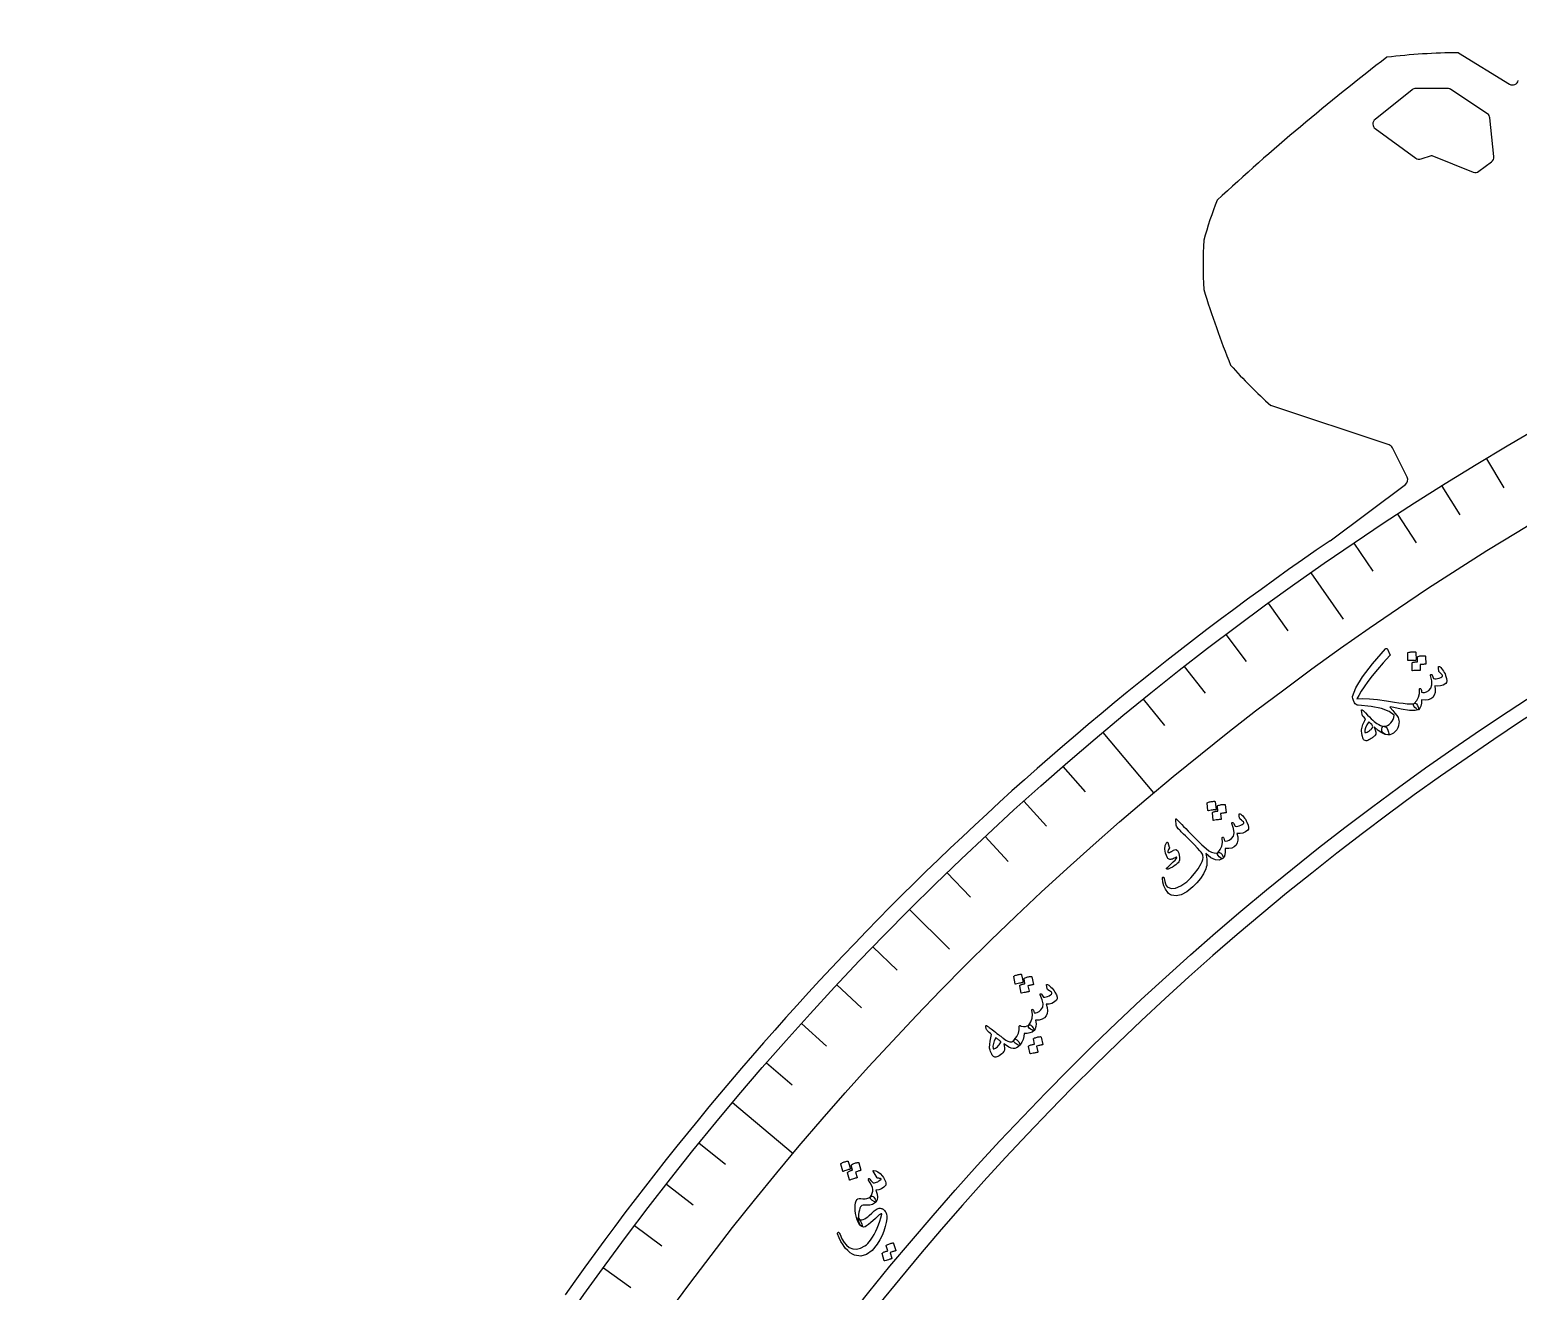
# Model space of a CAD drawing. Header units: millimetres. Extents: x -77 to 77, y -78 to 103.
# Drawn here: x -77.1 to -38.9, y 44.72 to 77.1 of the extents above; entities that cross this region are included whole.
import ezdxf

# ---------------------------------------------------------------- set-up
doc = ezdxf.new("R2010")
doc.units = ezdxf.units.MM
for name, color, linetype in [('CUT_INNER', 6, 'Continuous'), ('CUT_OUTER', 1, 'Continuous'), ('ENGRAVE', 7, 'Continuous'), ('ENGRAVE_FINE', 8, 'Continuous'), ('TEXT', 5, 'Continuous')]:
    doc.layers.add(name, color=color, linetype=linetype)

msp = doc.modelspace()

# ---------------------------------------------------------------- linework, layer by layer
at = {"layer": 'CUT_INNER'}
for points in [[(-41.6222, 75.566), (-42.5739, 74.8042)], [(-40.7089, 75.5989), (-41.5284, 75.5989)], [(-39.6909, 74.9501), (-40.6257, 75.5737)], [(-42.5683, 74.5657), (-41.5288, 73.8099)], [(-39.5257, 73.8486), (-39.6249, 74.8402)], [(-41.3932, 73.7889), (-41.1258, 73.878), (-41.1223, 73.879)], [(-41.1223, 73.879), (-41.1188, 73.8778), (-40.0536, 73.4517)], [(-39.9078, 73.4711), (-39.5848, 73.7137)]]:
    msp.add_lwpolyline(points, dxfattribs=at)
for centre, radius, start, end in [((-41.5284, 75.4489), 0.15, 90, 128.6787), ((-40.7089, 75.4489), 0.15, 56.29007, 90), ((-39.7741, 74.8253), 0.15, 5.71443, 56.29007), ((-42.4801, 74.6871), 0.15, 128.6787, 233.97891), ((-41.4406, 73.9312), 0.15, 233.97891, 288.43495), ((-39.6749, 73.8337), 0.15, 306.9164, 5.71443), ((-39.9979, 73.591), 0.15, 248.19859, 306.9164), ((0.0001, -0.0002), 70.9124, 92.273101, 354.023615)]:
    msp.add_arc(centre, radius, start, end, dxfattribs=at)
at = {"layer": 'CUT_OUTER'}
for points in [[(-40.4341, 76.5156), (-40.4308, 76.5137), (-39.1237, 75.7096)], [(-42.2128, 66.4464), (-45.2466, 67.4572), (-45.2498, 67.4585)], [(-41.751, 65.6212), (-42.126, 66.3712)], [(-43.7242, 63.9875), (-41.7952, 65.4341)]]:
    msp.add_lwpolyline(points, dxfattribs=at)
for centre, radius, start, end in [((-40.2747, 59.2424), 17.2739, 90.52883, 96.62778), ((-4.4086, 27.0169), 62.2266, 127.475302, 132.721679), ((-39.0451, 75.8374), 0.15, 238.40081, 347.65586), ((-37.2216, 69.0226), 10.109, 158.47241, 164.63811), ((-35.8638, 71.07), 11.1236, 176.75011, 183.25204), ((-24.6691, 77.2157), 23.3072, 196.90321, 201.98609), ((-34.5813, 79.1586), 15.8339, 222.36022, 227.64058), ((-42.2602, 66.3041), 0.15, 26.56505, 71.57366), ((-41.8852, 65.5541), 0.15, 306.8668, 26.56505), ((-0.0074, 0.0063), 77.4903, 124.343855, 144.843732)]:
    msp.add_arc(centre, radius, start, end, dxfattribs=at)
at = {"layer": 'ENGRAVE'}
for points in [[(-44.2255, 63.1605), (-43.3942, 61.9734)], [(-49.562, 59.0657), (-48.2578, 57.5114)], [(-54.5213, 54.5213), (-53.4965, 53.4965)], [(-59.0657, 49.562), (-57.5114, 48.2578)]]:
    msp.add_lwpolyline(points, dxfattribs=at)
for radius in [77.1047, 75.0758, 71.3077]:
    msp.add_circle((0, 0), radius, dxfattribs=at)
at = {"layer": 'ENGRAVE_FINE'}
for points in [[(-39.7119, 66.0917), (-39.264, 65.3463)], [(-40.8593, 65.3885), (-40.3985, 64.6511)], [(-41.9943, 64.6655), (-41.5207, 63.9362)], [(-43.1164, 63.9227), (-42.6302, 63.2018)], [(-45.321, 62.3791), (-44.8099, 61.6756)], [(-46.4028, 61.5786), (-45.8795, 60.8841)], [(-47.4704, 60.7594), (-46.9351, 60.0742)], [(-48.5236, 59.9216), (-47.9764, 59.2459)], [(-50.5853, 58.1917), (-50.0148, 57.5354)], [(-51.5931, 57.3), (-51.0113, 56.6538)], [(-52.5853, 56.3908), (-51.9923, 55.7549)], [(-53.5615, 55.4645), (-52.9574, 54.839)], [(-55.4645, 53.5615), (-54.839, 52.9574)], [(-56.3908, 52.5853), (-55.7549, 51.9923)], [(-57.3, 51.5931), (-56.6538, 51.0113)], [(-58.1917, 50.5853), (-57.5354, 50.0148)], [(-59.9216, 48.5236), (-59.2459, 47.9764)], [(-60.7594, 47.4704), (-60.0742, 46.9351)], [(-61.5786, 46.4028), (-60.8841, 45.8795)], [(-62.3791, 45.321), (-61.6756, 44.8099)]]:
    msp.add_lwpolyline(points, dxfattribs=at)
at = {"layer": 'TEXT'}
for points in [[(-42.3002, 61.2174), (-42.2949, 61.2206), (-42.2897, 61.2227), (-42.2848, 61.2236), (-42.2802, 61.2234), (-42.2734, 61.2216), (-42.2672, 61.2172), (-42.2615, 61.2101), (-42.2562, 61.2004), (-42.1912, 61.0635), (-42.189, 61.0567), (-42.1891, 61.0498), (-42.1916, 61.043), (-42.1964, 61.0362), (-42.3633, 60.85), (-42.5123, 60.677), (-42.6437, 60.5174), (-42.7574, 60.3712), (-42.8536, 60.2386), (-42.9323, 60.1198), (-42.9935, 60.0149), (-43.0375, 59.9238), (-42.8938, 59.9347), (-42.7191, 59.9298), (-42.5135, 59.9089), (-42.2772, 59.8719), (-42.1792, 59.856), (-42.0758, 59.8407), (-41.9672, 59.8262), (-41.8532, 59.8122), (-41.7484, 59.8017), (-41.6673, 59.7973), (-41.6097, 59.7993), (-41.5756, 59.8076), (-41.5398, 59.8147), (-41.5089, 59.7986), (-41.4829, 59.7593), (-41.4618, 59.6967), (-41.4582, 59.6784), (-41.4575, 59.6641), (-41.4595, 59.6538), (-41.4643, 59.6475), (-41.5462, 59.6258), (-41.6912, 59.6306), (-41.8995, 59.6617), (-42.1714, 59.7184), (-42.1843, 59.7171), (-42.1916, 59.714), (-42.1934, 59.7093), (-42.1897, 59.7028), (-42.1193, 59.6281), (-42.0617, 59.561), (-42.0167, 59.5016), (-41.9844, 59.4498), (-41.971, 59.4109), (-41.9625, 59.373), (-41.9589, 59.3359), (-41.9602, 59.2997), (-41.9709, 59.2371), (-41.9902, 59.1808), (-42.0181, 59.1306), (-42.0545, 59.0865), (-42.1014, 59.0455), (-42.149, 59.0179), (-42.1972, 59.0037), (-42.2462, 59.003), (-42.3063, 59.015), (-42.3515, 59.0362), (-42.3816, 59.0664), (-42.3967, 59.1057), (-42.4012, 59.1555), (-42.3944, 59.1914), (-42.3763, 59.2134), (-42.3468, 59.2215), (-42.2989, 59.2282), (-42.2534, 59.2449), (-42.2103, 59.2714), (-42.1697, 59.3078), (-42.1348, 59.3513), (-42.109, 59.3987), (-42.0925, 59.4503), (-42.085, 59.506), (-42.2102, 59.6009), (-42.4056, 59.6753), (-42.6717, 59.7287), (-43.0087, 59.7603), (-43.0363, 59.7656), (-43.0603, 59.7786), (-43.0807, 59.7991), (-43.0974, 59.8273), (-43.125, 59.8862), (-43.1437, 59.9329), (-43.1536, 59.9672), (-43.1546, 59.9892), (-43.0656, 60.2111), (-42.8951, 60.4894), (-42.6418, 60.8234), (-42.3044, 61.2119), (-42.3036, 61.2125), (-42.303, 61.2132), (-42.3026, 61.2139), (-42.3023, 61.2146), (-42.3021, 61.2154), (-42.3016, 61.2161), (-42.301, 61.2168), (-42.3002, 61.2174)], [(-41.7319, 61.1056), (-41.7311, 61.1094), (-41.7289, 61.1129), (-41.7251, 61.1161), (-41.7198, 61.1191), (-41.6974, 61.1246), (-41.6752, 61.1292), (-41.6531, 61.1326), (-41.631, 61.135), (-41.6089, 61.1363), (-41.5865, 61.1364), (-41.5639, 61.1354), (-41.541, 61.1333), (-41.5344, 61.1314), (-41.5298, 61.1285), (-41.5271, 61.1246), (-41.5264, 61.1196), (-41.5206, 60.9243), (-41.5221, 60.9197), (-41.526, 60.9167), (-41.5324, 60.9153), (-41.5412, 60.9156), (-41.5487, 60.9157), (-41.5604, 60.9156), (-41.5762, 60.9153), (-41.5962, 60.9147), (-41.6206, 60.9138), (-41.6496, 60.9124), (-41.6833, 60.9104), (-41.7215, 60.9078), (-41.727, 60.908), (-41.7306, 60.9095), (-41.7324, 60.9122), (-41.7325, 60.9161)], [(-41.4799, 61.0045), (-41.4792, 61.0083), (-41.4769, 61.0118), (-41.4732, 61.015), (-41.4679, 61.0179), (-41.4456, 61.0234), (-41.4234, 61.0278), (-41.4013, 61.0312), (-41.3793, 61.0335), (-41.3572, 61.0347), (-41.3349, 61.0348), (-41.3123, 61.0337), (-41.2894, 61.0315), (-41.2841, 61.0297), (-41.2802, 61.0267), (-41.2777, 61.0223), (-41.2767, 61.0166), (-41.2711, 60.8214), (-41.2722, 60.818), (-41.2757, 60.8157), (-41.2816, 60.8143), (-41.2897, 60.814), (-41.2952, 60.8139), (-41.3037, 60.8137), (-41.3153, 60.8134), (-41.3299, 60.8129), (-41.3475, 60.8123), (-41.368, 60.8113), (-41.3914, 60.8099), (-41.4177, 60.8082), (-41.4124, 60.6649), (-41.4139, 60.6603), (-41.4178, 60.6573), (-41.4241, 60.6559), (-41.4329, 60.6562), (-41.4404, 60.6563), (-41.452, 60.6562), (-41.4678, 60.6559), (-41.4878, 60.6554), (-41.5121, 60.6545), (-41.5411, 60.6531), (-41.5746, 60.6512), (-41.6127, 60.6486), (-41.6174, 60.6494), (-41.6205, 60.6512), (-41.622, 60.6541), (-41.6219, 60.6581), (-41.6218, 60.8474), (-41.621, 60.8512), (-41.6188, 60.8547), (-41.615, 60.8579), (-41.6098, 60.8609), (-41.594, 60.8648), (-41.5781, 60.8684), (-41.5621, 60.8715), (-41.546, 60.8742), (-41.5299, 60.8763), (-41.5136, 60.8776), (-41.4974, 60.8781), (-41.4811, 60.8779)], [(-40.9451, 60.7514), (-40.943, 60.7568), (-40.9377, 60.759), (-40.9294, 60.7581), (-40.918, 60.754), (-40.9023, 60.7446), (-40.8843, 60.7283), (-40.864, 60.7051), (-40.8413, 60.675), (-40.8168, 60.6399), (-40.7954, 60.604), (-40.7771, 60.5673), (-40.7618, 60.5299), (-40.7388, 60.4526), (-40.7301, 60.3919), (-40.7357, 60.3475), (-40.7557, 60.3197), (-40.8211, 60.2808), (-40.8906, 60.2578), (-40.9639, 60.2507), (-41.0414, 60.2595), (-41.0298, 60.1705), (-41.0343, 60.0918), (-41.0549, 60.0234), (-41.0916, 59.9653), (-41.1428, 59.9229), (-41.2075, 59.8988), (-41.2858, 59.8929), (-41.3777, 59.9052), (-41.383, 59.8151), (-41.3989, 59.7423), (-41.4254, 59.6868), (-41.4625, 59.6487), (-41.4746, 59.6476), (-41.493, 59.6566), (-41.5177, 59.6756), (-41.5489, 59.7048), (-41.575, 59.7368), (-41.5879, 59.7648), (-41.5876, 59.7888), (-41.5739, 59.8089), (-41.5049, 59.8843), (-41.4581, 59.9702), (-41.4336, 60.0666), (-41.4314, 60.1736), (-41.4313, 60.1794), (-41.4302, 60.1843), (-41.4281, 60.1882), (-41.425, 60.1912), (-41.4205, 60.1936), (-41.4158, 60.1949), (-41.4109, 60.195), (-41.4058, 60.1938), (-41.3976, 60.1854), (-41.3903, 60.1664), (-41.3839, 60.1369), (-41.3785, 60.0969), (-41.3431, 60.0876), (-41.3008, 60.0918), (-41.2518, 60.1095), (-41.196, 60.1407), (-41.1399, 60.1993), (-41.1132, 60.2833), (-41.1159, 60.3927), (-41.1479, 60.5278), (-41.1496, 60.5346), (-41.1498, 60.5402), (-41.1485, 60.5446), (-41.1457, 60.5477), (-41.1403, 60.5506), (-41.135, 60.5523), (-41.1298, 60.5525), (-41.1246, 60.5515), (-41.1193, 60.5485), (-41.1149, 60.5449), (-41.1114, 60.5408), (-41.1088, 60.536), (-41.0756, 60.4485), (-41.042, 60.4441), (-41.0057, 60.4449), (-40.9667, 60.4507), (-40.9249, 60.4617), (-40.8868, 60.4762), (-40.8606, 60.4914), (-40.8464, 60.5074), (-40.8441, 60.5241), (-40.8519, 60.5421), (-40.8688, 60.5636), (-40.8951, 60.5887), (-40.9306, 60.6174), (-40.9356, 60.6289), (-40.9397, 60.6551), (-40.9429, 60.6959), (-40.9451, 60.7514)], [(-42.3438, 59.221), (-42.3156, 59.2147), (-42.2897, 59.1963), (-42.2662, 59.166), (-42.2451, 59.1237), (-42.2273, 59.0719), (-42.2213, 59.0348), (-42.227, 59.0122), (-42.2444, 59.0042), (-42.3177, 59.0152), (-42.4007, 59.0529), (-42.4933, 59.1173), (-42.5956, 59.2084), (-42.5689, 59.1308), (-42.5557, 59.0689), (-42.5561, 59.0225), (-42.57, 58.9918), (-42.5811, 58.9803), (-42.5936, 58.9687), (-42.6076, 58.9571), (-42.6231, 58.9454), (-42.6397, 58.9335), (-42.6573, 58.9213), (-42.6757, 58.9088), (-42.6951, 58.8959), (-42.7306, 58.875), (-42.76, 58.8602), (-42.7831, 58.8517), (-42.8, 58.8492), (-42.8307, 58.8562), (-42.8548, 58.8677), (-42.8721, 58.8837), (-42.8828, 58.9043), (-42.9029, 58.9838), (-42.9161, 59.0475), (-42.9225, 59.0955), (-42.922, 59.1276), (-42.9156, 59.1624), (-42.9072, 59.1973), (-42.8971, 59.2321), (-42.885, 59.2669), (-42.8709, 59.302), (-42.8547, 59.3376), (-42.8364, 59.3737), (-42.8158, 59.4104), (-42.8741, 59.4726), (-42.8861, 59.4855), (-42.8952, 59.4982), (-42.9014, 59.5105), (-42.9048, 59.5226), (-42.9247, 59.6285), (-42.924, 59.6439), (-42.9163, 59.6486), (-42.9016, 59.6426), (-42.8799, 59.626), (-42.8209, 59.5659), (-42.7664, 59.5111), (-42.7164, 59.4615), (-42.6709, 59.4172), (-42.6297, 59.3785), (-42.5928, 59.3456), (-42.56, 59.3185), (-42.5314, 59.2972), (-42.48, 59.2649), (-42.4316, 59.2415), (-42.3862, 59.2268), (-42.3438, 59.221)], [(-42.7318, 59.3347), (-42.785, 59.2579), (-42.8207, 59.1863), (-42.839, 59.1199), (-42.8399, 59.0587), (-42.8203, 59.0595), (-42.7982, 59.0648), (-42.7737, 59.0745), (-42.7467, 59.0887), (-42.7322, 59.0983), (-42.718, 59.1085), (-42.704, 59.1193), (-42.6903, 59.1308), (-42.6771, 59.1431), (-42.6645, 59.1564), (-42.6525, 59.1709), (-42.641, 59.1864), (-42.632, 59.2099), (-42.6369, 59.2361), (-42.6556, 59.265), (-42.6884, 59.2965), (-42.705, 59.3099), (-42.7178, 59.3207), (-42.7268, 59.329), (-42.7318, 59.3347)], [(-46.8792, 57.2519), (-46.8788, 57.2557), (-46.8769, 57.2594), (-46.8734, 57.263), (-46.8684, 57.2664), (-46.8466, 57.2739), (-46.8248, 57.2803), (-46.8031, 57.2856), (-46.7813, 57.2899), (-46.7594, 57.2931), (-46.7371, 57.2952), (-46.7145, 57.2962), (-46.6915, 57.2961), (-46.6848, 57.2948), (-46.6799, 57.2923), (-46.6769, 57.2886), (-46.6758, 57.2837), (-46.6531, 57.0896), (-46.6542, 57.0849), (-46.6578, 57.0816), (-46.664, 57.0797), (-46.6728, 57.0791), (-46.6803, 57.0786), (-46.6919, 57.0775), (-46.7077, 57.0758), (-46.7275, 57.0735), (-46.7518, 57.0705), (-46.7805, 57.0665), (-46.8139, 57.0616), (-46.8517, 57.0558), (-46.8572, 57.0555), (-46.8609, 57.0566), (-46.863, 57.0592), (-46.8634, 57.0631)], [(-46.6195, 57.173), (-46.6191, 57.1769), (-46.6171, 57.1805), (-46.6136, 57.1841), (-46.6086, 57.1875), (-46.5869, 57.1949), (-46.5651, 57.2012), (-46.5434, 57.2065), (-46.5217, 57.2107), (-46.4998, 57.2138), (-46.4776, 57.2158), (-46.455, 57.2167), (-46.432, 57.2165), (-46.4266, 57.2152), (-46.4224, 57.2125), (-46.4196, 57.2083), (-46.4181, 57.2028), (-46.3955, 57.0088), (-46.3964, 57.0053), (-46.3996, 57.0027), (-46.4053, 57.0008), (-46.4135, 56.9998), (-46.4189, 56.9992), (-46.4273, 56.9983), (-46.4388, 56.9969), (-46.4534, 56.9952), (-46.4708, 56.993), (-46.4912, 56.9903), (-46.5144, 56.9869), (-46.5405, 56.9829), (-46.5228, 56.8406), (-46.5238, 56.8359), (-46.5274, 56.8326), (-46.5336, 56.8307), (-46.5424, 56.8302), (-46.5499, 56.8296), (-46.5615, 56.8285), (-46.5772, 56.8269), (-46.597, 56.8246), (-46.6212, 56.8216), (-46.6499, 56.8177), (-46.6831, 56.8128), (-46.7209, 56.807), (-46.7256, 56.8074), (-46.7288, 56.8089), (-46.7306, 56.8117), (-46.7308, 56.8157), (-46.7471, 57.0042), (-46.7467, 57.0081), (-46.7448, 57.0117), (-46.7413, 57.0153), (-46.7363, 57.0187), (-46.721, 57.024), (-46.7055, 57.0289), (-46.6898, 57.0334), (-46.674, 57.0375), (-46.6581, 57.041), (-46.642, 57.0437), (-46.6259, 57.0457), (-46.6096, 57.0468)], [(-46.0647, 56.9674), (-46.063, 56.9729), (-46.058, 56.9756), (-46.0496, 56.9754), (-46.0379, 56.9723), (-46.0215, 56.9643), (-46.0021, 56.9496), (-45.9798, 56.9283), (-45.9546, 56.9003), (-45.9272, 56.8674), (-45.9028, 56.8335), (-45.8813, 56.7986), (-45.8629, 56.7626), (-45.8332, 56.6876), (-45.8193, 56.6278), (-45.821, 56.5832), (-45.8385, 56.5537), (-45.9003, 56.5093), (-45.9675, 56.4803), (-46.04, 56.4669), (-46.1179, 56.4689), (-46.0986, 56.3813), (-46.0963, 56.3025), (-46.1108, 56.2326), (-46.1423, 56.1715), (-46.1897, 56.1248), (-46.2521, 56.0952), (-46.3296, 56.0825), (-46.4222, 56.0868), (-46.4197, 55.9965), (-46.4292, 55.9227), (-46.4507, 55.8651), (-46.4844, 55.8239), (-46.4963, 55.8217), (-46.5154, 55.8291), (-46.5418, 55.8459), (-46.5753, 55.8723), (-46.6042, 55.9018), (-46.6194, 55.9286), (-46.6211, 55.9526), (-46.6093, 55.9738), (-46.5471, 56.0549), (-46.508, 56.1446), (-46.4919, 56.2427), (-46.499, 56.3495), (-46.4994, 56.3553), (-46.4987, 56.3603), (-46.497, 56.3643), (-46.4942, 56.3675), (-46.4899, 56.3704), (-46.4853, 56.3721), (-46.4804, 56.3726), (-46.4753, 56.3719), (-46.4663, 56.3642), (-46.4574, 56.3459), (-46.4485, 56.3171), (-46.4397, 56.2776), (-46.4035, 56.2715), (-46.3618, 56.2793), (-46.3145, 56.3012), (-46.2616, 56.3372), (-46.2108, 56.4004), (-46.1915, 56.4864), (-46.2037, 56.5952), (-46.2473, 56.727), (-46.2496, 56.7336), (-46.2503, 56.7392), (-46.2494, 56.7436), (-46.2468, 56.747), (-46.2417, 56.7504), (-46.2366, 56.7525), (-46.2314, 56.7532), (-46.2262, 56.7526), (-46.2206, 56.7501), (-46.216, 56.7469), (-46.2121, 56.7431), (-46.2091, 56.7385), (-46.1684, 56.6542), (-46.1346, 56.6528), (-46.0985, 56.6567), (-46.0601, 56.6659), (-46.0194, 56.6805), (-45.9827, 56.6982), (-45.9579, 56.7157), (-45.9452, 56.7328), (-45.9444, 56.7497), (-45.9536, 56.7669), (-45.9724, 56.7869), (-46.0008, 56.8096), (-46.0386, 56.8351), (-46.0446, 56.8461), (-46.051, 56.8718), (-46.0577, 56.9123), (-46.0647, 56.9674)], [(-47.6907, 56.8184), (-47.6915, 56.8363), (-47.6874, 56.8445), (-47.6785, 56.843), (-47.6646, 56.8319), (-47.6532, 56.8205), (-47.6345, 56.8016), (-47.6087, 56.7751), (-47.5755, 56.7411), (-47.5351, 56.6996), (-47.4872, 56.6507), (-47.432, 56.5944), (-47.3692, 56.5308), (-47.1718, 56.3327), (-47.0175, 56.1829), (-46.9062, 56.0815), (-46.8381, 56.0285), (-46.7689, 55.9925), (-46.7074, 55.9717), (-46.6537, 55.9659), (-46.6076, 55.9752), (-46.5871, 55.9809), (-46.5672, 55.9806), (-46.5478, 55.9742), (-46.5289, 55.9617), (-46.5119, 55.9452), (-46.4979, 55.9269), (-46.4869, 55.9067), (-46.479, 55.8848), (-46.4744, 55.8639), (-46.4736, 55.847), (-46.4763, 55.8341), (-46.4828, 55.8252), (-46.5708, 55.7827), (-46.6727, 55.7902), (-46.7885, 55.8479), (-46.9184, 55.9556), (-46.9061, 55.9102), (-46.897, 55.861), (-46.8911, 55.8082), (-46.8883, 55.7515), (-46.8897, 55.6987), (-46.8954, 55.6492), (-46.9054, 55.6033), (-46.9196, 55.5608), (-46.9804, 55.4341), (-47.0554, 55.315), (-47.1447, 55.2032), (-47.2484, 55.0989), (-47.4044, 54.9733), (-47.5474, 54.8955), (-47.6776, 54.8658), (-47.7953, 54.8841), (-47.825, 54.8981), (-47.8515, 54.9141), (-47.8749, 54.9322), (-47.895, 54.9524), (-47.9542, 55.0371), (-47.9971, 55.1265), (-48.0236, 55.2209), (-48.0337, 55.3201), (-48.0332, 55.3281), (-48.0311, 55.3353), (-48.0276, 55.3416), (-48.0226, 55.347), (-48.0174, 55.3502), (-48.0119, 55.3513), (-48.0059, 55.3502), (-47.9995, 55.347), (-47.9949, 55.3418), (-47.9911, 55.3348), (-47.9883, 55.326), (-47.9864, 55.3153), (-47.9722, 55.2379), (-47.9544, 55.1766), (-47.9329, 55.1314), (-47.9077, 55.1023), (-47.8087, 55.0584), (-47.6923, 55.0653), (-47.5586, 55.1229), (-47.4072, 55.231), (-47.3029, 55.3288), (-47.206, 55.4394), (-47.1164, 55.563), (-47.034, 55.6996), (-47.0114, 55.7504), (-46.9967, 55.8013), (-46.9897, 55.8523), (-46.9906, 55.9034), (-46.9942, 55.9197), (-47.0029, 55.9391), (-47.0167, 55.9617), (-47.0356, 55.9873), (-47.0701, 56.0284), (-47.131, 56.0941), (-47.2181, 56.1843), (-47.3317, 56.2991), (-47.3914, 56.3589), (-47.4429, 56.4105), (-47.4863, 56.454), (-47.5216, 56.4892), (-47.5489, 56.5164), (-47.5684, 56.5359), (-47.5801, 56.5475), (-47.584, 56.5514), (-47.6235, 56.5922), (-47.6523, 56.6284), (-47.6706, 56.6602), (-47.6782, 56.6874)], [(-47.922, 56.2482), (-47.9185, 56.2504), (-47.9147, 56.2515), (-47.9107, 56.2514), (-47.9063, 56.2501), (-47.9035, 56.2481), (-47.9009, 56.2455), (-47.8986, 56.2423), (-47.8965, 56.2386), (-47.857, 56.1213), (-47.8537, 56.1088), (-47.8524, 56.0982), (-47.853, 56.0894), (-47.8556, 56.0826), (-47.8715, 56.0589), (-47.8827, 56.036), (-47.8891, 56.0139), (-47.8909, 55.9926), (-47.8881, 55.9847), (-47.8795, 55.9809), (-47.8652, 55.9814), (-47.8451, 55.9861), (-47.8331, 55.9908), (-47.8209, 55.9961), (-47.8086, 56.0018), (-47.7962, 56.0079), (-47.7835, 56.0146), (-47.7705, 56.022), (-47.7572, 56.03), (-47.7435, 56.0386), (-47.6864, 56.0571), (-47.6425, 56.0328), (-47.6115, 55.9657), (-47.5936, 55.856), (-47.5932, 55.8191), (-47.5965, 55.7873), (-47.6034, 55.7606), (-47.6139, 55.7389), (-47.629, 55.7194), (-47.6531, 55.6961), (-47.6861, 55.6691), (-47.7281, 55.6383), (-47.7499, 55.623), (-47.7712, 55.6091), (-47.792, 55.5968), (-47.8123, 55.586), (-47.8318, 55.5764), (-47.8503, 55.5676), (-47.8677, 55.5597), (-47.8841, 55.5527), (-47.8959, 55.5503), (-47.9059, 55.5504), (-47.9141, 55.5532), (-47.9207, 55.5584), (-47.9252, 55.5658), (-47.9261, 55.5731), (-47.9233, 55.5803), (-47.9169, 55.5874), (-47.8952, 55.6088), (-47.8703, 55.6326), (-47.8421, 55.6588), (-47.8105, 55.6875), (-47.7517, 55.741), (-47.7076, 55.785), (-47.6783, 55.8194), (-47.6639, 55.8444), (-47.6628, 55.8487), (-47.6636, 55.8525), (-47.6661, 55.8559), (-47.6704, 55.8588), (-47.6739, 55.8599), (-47.6784, 55.8598), (-47.684, 55.8584), (-47.6907, 55.8557), (-47.7486, 55.8262), (-47.7736, 55.8148), (-47.7971, 55.8075), (-47.8192, 55.8043), (-47.8397, 55.8052), (-47.8601, 55.8095), (-47.8769, 55.8176), (-47.8902, 55.8295), (-47.8998, 55.8451), (-47.9492, 55.964), (-47.9694, 56.0709), (-47.9603, 56.1656), (-47.922, 56.2482)], [(-51.8468, 52.7954), (-51.8467, 52.7992), (-51.8451, 52.8031), (-51.842, 52.8069), (-51.8373, 52.8108), (-51.8162, 52.8202), (-51.7951, 52.8286), (-51.774, 52.8359), (-51.7527, 52.8421), (-51.7312, 52.8473), (-51.7092, 52.8514), (-51.6867, 52.8544), (-51.6638, 52.8563), (-51.657, 52.8556), (-51.6519, 52.8536), (-51.6486, 52.8502), (-51.647, 52.8454), (-51.6069, 52.6542), (-51.6076, 52.6494), (-51.6109, 52.6457), (-51.6169, 52.6433), (-51.6256, 52.642), (-51.633, 52.6407), (-51.6445, 52.6386), (-51.66, 52.6355), (-51.6796, 52.6314), (-51.7035, 52.6262), (-51.7318, 52.6197), (-51.7645, 52.6118), (-51.8017, 52.6026), (-51.8071, 52.6018), (-51.811, 52.6026), (-51.8133, 52.6049), (-51.814, 52.6088)], [(-51.581, 52.7403), (-51.5809, 52.7441), (-51.5793, 52.748), (-51.5761, 52.7518), (-51.5715, 52.7556), (-51.5505, 52.765), (-51.5294, 52.7732), (-51.5082, 52.7804), (-51.487, 52.7866), (-51.4655, 52.7917), (-51.4435, 52.7957), (-51.4211, 52.7986), (-51.3982, 52.8005), (-51.3927, 52.7996), (-51.3883, 52.7973), (-51.3851, 52.7934), (-51.383, 52.788), (-51.3431, 52.5969), (-51.3436, 52.5933), (-51.3467, 52.5904), (-51.3522, 52.588), (-51.3602, 52.5863), (-51.3655, 52.5852), (-51.3739, 52.5835), (-51.3852, 52.5812), (-51.3995, 52.5782), (-51.4167, 52.5744), (-51.4367, 52.5698), (-51.4596, 52.5643), (-51.4852, 52.558), (-51.4547, 52.4179), (-51.4553, 52.4131), (-51.4586, 52.4095), (-51.4646, 52.407), (-51.4733, 52.4057), (-51.4807, 52.4045), (-51.4921, 52.4024), (-51.5077, 52.3993), (-51.5272, 52.3953), (-51.551, 52.3901), (-51.5792, 52.3836), (-51.6119, 52.3758), (-51.649, 52.3666), (-51.6537, 52.3665), (-51.6571, 52.3678), (-51.659, 52.3704), (-51.6597, 52.3743), (-51.6929, 52.5606), (-51.6929, 52.5645), (-51.6913, 52.5683), (-51.6881, 52.5722), (-51.6835, 52.576), (-51.6686, 52.5827), (-51.6536, 52.589), (-51.6385, 52.5949), (-51.6231, 52.6004), (-51.6075, 52.6053), (-51.5918, 52.6094), (-51.5759, 52.6128), (-51.5598, 52.6154)], [(-51.0099, 52.5854), (-51.0088, 52.5911), (-51.004, 52.5942), (-50.9956, 52.5947), (-50.9837, 52.5927), (-50.9666, 52.5863), (-50.946, 52.5734), (-50.9219, 52.5541), (-50.8942, 52.5285), (-50.864, 52.4982), (-50.8366, 52.4667), (-50.8121, 52.4338), (-50.7905, 52.3997), (-50.7542, 52.3277), (-50.7349, 52.2694), (-50.7326, 52.2247), (-50.7474, 52.1938), (-50.805, 52.144), (-50.8692, 52.1091), (-50.9402, 52.0892), (-51.018, 52.0842), (-50.9909, 51.9986), (-50.9814, 51.9204), (-50.9897, 51.8494), (-51.0155, 51.7858), (-51.0585, 51.7351), (-51.118, 51.6999), (-51.194, 51.6803), (-51.2867, 51.6762), (-51.276, 51.5866), (-51.2788, 51.5121), (-51.2951, 51.4529), (-51.3249, 51.4087), (-51.3366, 51.4055), (-51.3563, 51.4111), (-51.384, 51.4256), (-51.4198, 51.4488), (-51.4512, 51.4756), (-51.4688, 51.5009), (-51.4727, 51.5246), (-51.4627, 51.5468), (-51.4081, 51.6332), (-51.3772, 51.726), (-51.3701, 51.8252), (-51.3868, 51.931), (-51.3877, 51.9367), (-51.3875, 51.9417), (-51.3861, 51.9459), (-51.3836, 51.9493), (-51.3796, 51.9526), (-51.3752, 51.9547), (-51.3704, 51.9556), (-51.3652, 51.9554), (-51.3556, 51.9485), (-51.345, 51.9311), (-51.3336, 51.9032), (-51.3212, 51.8647), (-51.2847, 51.8618), (-51.2438, 51.8734), (-51.1987, 51.8995), (-51.1493, 51.94), (-51.1044, 52.0076), (-51.0929, 52.0949), (-51.1148, 52.2022), (-51.1701, 52.3295), (-51.173, 52.336), (-51.1742, 52.3415), (-51.1737, 52.346), (-51.1714, 52.3495), (-51.1667, 52.3534), (-51.1618, 52.3559), (-51.1567, 52.3571), (-51.1514, 52.357), (-51.1457, 52.355), (-51.1407, 52.3522), (-51.1365, 52.3487), (-51.1331, 52.3445), (-51.085, 52.2642), (-51.0512, 52.2658), (-51.0156, 52.273), (-50.9781, 52.2856), (-50.9389, 52.3038), (-50.904, 52.3248), (-50.8809, 52.3444), (-50.8697, 52.3626), (-50.8705, 52.3794), (-50.8812, 52.3958), (-50.9018, 52.414), (-50.932, 52.4341), (-50.9721, 52.456), (-50.979, 52.4665), (-50.9876, 52.4915), (-50.9979, 52.5312), (-51.0099, 52.5854)], [(-52.5613, 51.5128), (-52.562, 51.5315), (-52.5561, 51.5398), (-52.5435, 51.5379), (-52.5244, 51.5256), (-52.5138, 51.5173), (-52.4989, 51.506), (-52.4798, 51.4916), (-52.4565, 51.4742), (-52.4287, 51.4535), (-52.3966, 51.4292), (-52.36, 51.4013), (-52.319, 51.3698), (-52.2787, 51.3389), (-52.2426, 51.3111), (-52.2107, 51.2866), (-52.1831, 51.2653), (-52.1599, 51.2473), (-52.1411, 51.2327), (-52.1267, 51.2215), (-52.1168, 51.2138), (-52.0527, 51.1663), (-51.9977, 51.1347), (-51.9519, 51.1189), (-51.9153, 51.1188), (-51.8953, 51.1246), (-51.8752, 51.1355), (-51.855, 51.1516), (-51.8346, 51.1729), (-51.8203, 51.1833), (-51.8049, 51.1868), (-51.7882, 51.1834), (-51.7703, 51.1731), (-51.7519, 51.1576), (-51.7353, 51.14), (-51.7203, 51.1203), (-51.707, 51.0984), (-51.6976, 51.0779), (-51.6926, 51.0607), (-51.692, 51.0466), (-51.6958, 51.0358), (-51.7358, 50.996), (-51.7773, 50.9686), (-51.8202, 50.9535), (-51.8646, 50.9509), (-51.9153, 50.9617), (-51.9725, 50.9856), (-52.0361, 51.0227), (-52.1062, 51.0729), (-52.0906, 51.0148), (-52.0832, 50.964), (-52.0841, 50.9207), (-52.0933, 50.8847), (-52.1067, 50.8614), (-52.1263, 50.8377), (-52.152, 50.8135), (-52.1837, 50.7888), (-52.2198, 50.7653), (-52.2523, 50.7478), (-52.2813, 50.7362), (-52.3068, 50.7306), (-52.3318, 50.7303), (-52.3532, 50.7349), (-52.371, 50.7443), (-52.3854, 50.7585), (-52.4, 50.7797), (-52.4141, 50.8052), (-52.4277, 50.8352), (-52.4407, 50.8696), (-52.4527, 50.9053), (-52.4612, 50.9348), (-52.4665, 50.958), (-52.4683, 50.9749), (-52.4648, 51.0555), (-52.455, 51.1378), (-52.439, 51.2217), (-52.4168, 51.3072), (-52.4485, 51.3343), (-52.4756, 51.3579), (-52.498, 51.3782), (-52.5158, 51.395), (-52.5297, 51.4103), (-52.5403, 51.4258), (-52.5476, 51.4416), (-52.5517, 51.4576)], [(-52.3117, 51.2256), (-52.3474, 51.1504), (-52.3703, 51.0795), (-52.3804, 51.0127), (-52.3775, 50.9502), (-52.375, 50.9438), (-52.3709, 50.9399), (-52.365, 50.9386), (-52.3574, 50.9397), (-52.3347, 50.9492), (-52.3123, 50.9616), (-52.2903, 50.977), (-52.2685, 50.9953), (-52.2471, 51.0166), (-52.226, 51.0408), (-52.2051, 51.068), (-52.1846, 51.0982), (-52.182, 51.1034), (-52.1802, 51.1097), (-52.1791, 51.1172), (-52.1788, 51.1258), (-52.1924, 51.1373), (-52.2068, 51.1491), (-52.2221, 51.1612), (-52.2383, 51.1735), (-52.2553, 51.1861), (-52.2732, 51.199), (-52.292, 51.2121), (-52.3117, 51.2256)], [(-51.4627, 51.5468), (-51.4467, 51.555), (-51.4337, 51.5597), (-51.4237, 51.561), (-51.4168, 51.5589), (-51.4088, 51.5532), (-51.4, 51.5451), (-51.3904, 51.5347), (-51.3801, 51.5221), (-51.3491, 51.4793), (-51.3296, 51.4462), (-51.3215, 51.4227), (-51.3249, 51.4087), (-51.3719, 51.3735), (-51.4306, 51.3498), (-51.501, 51.3377), (-51.5831, 51.3373), (-51.5848, 51.2605), (-51.6041, 51.1847), (-51.6411, 51.1098), (-51.6958, 51.0358), (-51.7041, 51.0302), (-51.7141, 51.0289), (-51.7255, 51.0317), (-51.7386, 51.0387), (-51.8155, 51.0903), (-51.8241, 51.0961), (-51.8313, 51.1044), (-51.8373, 51.1152), (-51.8419, 51.1284), (-51.8438, 51.1404), (-51.8432, 51.1518), (-51.8402, 51.1626), (-51.8346, 51.1729), (-51.7694, 51.2619), (-51.727, 51.3462), (-51.7074, 51.4259), (-51.7107, 51.5009), (-51.7119, 51.5105), (-51.7108, 51.5193), (-51.7073, 51.5274), (-51.7016, 51.5347), (-51.6947, 51.5398), (-51.6878, 51.5416), (-51.6809, 51.5399), (-51.674, 51.5347), (-51.6681, 51.5291), (-51.6625, 51.5247), (-51.6574, 51.5215), (-51.6526, 51.5194), (-51.5959, 51.5142), (-51.5454, 51.5171), (-51.501, 51.5279), (-51.4627, 51.5468)], [(-51.3425, 51.1949), (-51.3425, 51.1987), (-51.341, 51.2026), (-51.338, 51.2064), (-51.3334, 51.2102), (-51.3128, 51.2195), (-51.2921, 51.2278), (-51.2712, 51.235), (-51.2503, 51.2412), (-51.2291, 51.2463), (-51.2074, 51.2504), (-51.1853, 51.2534), (-51.1626, 51.2553), (-51.1571, 51.2545), (-51.1527, 51.2522), (-51.1494, 51.2484), (-51.1473, 51.243), (-51.1037, 51.0537), (-51.1042, 51.0502), (-51.1071, 51.0472), (-51.1125, 51.0449), (-51.1204, 51.0431), (-51.1266, 51.0426), (-51.1358, 51.0411), (-51.1482, 51.0385), (-51.1638, 51.0349), (-51.1827, 51.0303), (-51.2051, 51.0246), (-51.231, 51.0179), (-51.2604, 51.0101), (-51.2272, 50.8622), (-51.227, 50.8567), (-51.2298, 50.8526), (-51.2353, 50.8499), (-51.2438, 50.8485), (-51.2511, 50.8473), (-51.2624, 50.8451), (-51.2777, 50.842), (-51.297, 50.8379), (-51.3205, 50.8327), (-51.3484, 50.8261), (-51.3806, 50.8182), (-51.4172, 50.809), (-51.4218, 50.8089), (-51.4252, 50.8101), (-51.4272, 50.8127), (-51.4279, 50.8166), (-51.4664, 51.0027), (-51.4664, 51.0065), (-51.4649, 51.0103), (-51.4619, 51.0141), (-51.4573, 51.0179), (-51.4405, 51.0266), (-51.4233, 51.0342), (-51.4059, 51.0407), (-51.3881, 51.0462), (-51.3702, 51.0507), (-51.3521, 51.0543), (-51.334, 51.0571), (-51.3157, 51.059)], [(-56.2882, 47.982), (-56.2884, 47.9858), (-56.2872, 47.9898), (-56.2844, 47.9939), (-56.2801, 47.9982), (-56.26, 48.0094), (-56.2397, 48.0196), (-56.2192, 48.0287), (-56.1986, 48.0368), (-56.1776, 48.0439), (-56.1561, 48.0499), (-56.134, 48.0549), (-56.1113, 48.0588), (-56.1045, 48.0587), (-56.0992, 48.0571), (-56.0956, 48.054), (-56.0937, 48.0495), (-56.0368, 47.8625), (-56.037, 47.8577), (-56.04, 47.8538), (-56.0458, 47.8508), (-56.0543, 47.8487), (-56.0616, 47.8469), (-56.0728, 47.8437), (-56.088, 47.8392), (-56.1072, 47.8335), (-56.1305, 47.8262), (-56.1581, 47.8172), (-56.19, 47.8064), (-56.2262, 47.794), (-56.2315, 47.7927), (-56.2354, 47.7932), (-56.2379, 47.7953), (-56.239, 47.799)], [(-56.0186, 47.9506), (-56.0188, 47.9544), (-56.0176, 47.9584), (-56.0148, 47.9625), (-56.0105, 47.9667), (-55.9904, 47.9778), (-55.9701, 47.9879), (-55.9497, 47.997), (-55.9291, 48.005), (-55.9081, 48.0119), (-55.8866, 48.0178), (-55.8645, 48.0227), (-55.8419, 48.0266), (-55.8363, 48.0263), (-55.8317, 48.0243), (-55.8282, 48.0208), (-55.8257, 48.0156), (-55.769, 47.8288), (-55.7692, 47.8252), (-55.772, 47.822), (-55.7772, 47.8191), (-55.785, 47.8167), (-55.7903, 47.8152), (-55.7984, 47.8127), (-55.8095, 47.8094), (-55.8235, 47.8051), (-55.8403, 47.7999), (-55.8598, 47.7935), (-55.8821, 47.7861), (-55.907, 47.7775), (-55.8642, 47.6407), (-55.8644, 47.6358), (-55.8674, 47.6319), (-55.8732, 47.6289), (-55.8817, 47.6269), (-55.8889, 47.625), (-55.9002, 47.6219), (-55.9153, 47.6175), (-55.9344, 47.6117), (-55.9577, 47.6045), (-55.9852, 47.5955), (-56.0171, 47.5849), (-56.0532, 47.5724), (-56.0579, 47.5719), (-56.0613, 47.5729), (-56.0635, 47.5753), (-56.0645, 47.5792), (-56.1141, 47.7618), (-56.1144, 47.7656), (-56.1132, 47.7696), (-56.1104, 47.7737), (-56.1061, 47.7779), (-56.0919, 47.7859), (-56.0775, 47.7935), (-56.0629, 47.8007), (-56.0481, 47.8075), (-56.0331, 47.8138), (-56.0177, 47.8193), (-56.0022, 47.8241), (-55.9864, 47.8281)], [(-55.4526, 47.7978), (-55.4568, 47.8062), (-55.4571, 47.8125), (-55.4537, 47.8165), (-55.4464, 47.8183), (-55.3906, 47.812), (-55.3332, 47.7851), (-55.2744, 47.7376), (-55.2141, 47.6694), (-55.1911, 47.6365), (-55.1716, 47.6034), (-55.1555, 47.57), (-55.1428, 47.5364), (-55.1339, 47.5042), (-55.1295, 47.478), (-55.1296, 47.4577), (-55.1341, 47.4435), (-55.1829, 47.3897), (-55.2419, 47.3497), (-55.3111, 47.3233), (-55.3907, 47.3107), (-55.3578, 47.2134), (-55.345, 47.1313), (-55.3524, 47.0643), (-55.38, 47.0124), (-55.3875, 47.008), (-55.3988, 47.0078), (-55.4139, 47.012), (-55.4328, 47.0205), (-55.4865, 47.0545), (-55.5204, 47.0856), (-55.5345, 47.1136), (-55.5287, 47.1386), (-55.4992, 47.1886), (-55.4793, 47.2378), (-55.4688, 47.2862), (-55.4678, 47.3339), (-55.4774, 47.3842), (-55.4986, 47.4406), (-55.5313, 47.503), (-55.5756, 47.5714), (-55.5801, 47.5806), (-55.5812, 47.589), (-55.579, 47.5968), (-55.5735, 47.6039), (-55.5656, 47.6091), (-55.5578, 47.6097), (-55.55, 47.6057), (-55.5422, 47.5971), (-55.5151, 47.5619), (-55.4921, 47.5348), (-55.4731, 47.5159), (-55.4583, 47.5052), (-55.4438, 47.5014), (-55.4246, 47.502), (-55.4005, 47.507), (-55.3715, 47.5164), (-55.3401, 47.5308), (-55.3099, 47.5491), (-55.281, 47.5713), (-55.2533, 47.5974), (-55.2532, 47.5975), (-55.2529, 47.5978), (-55.2525, 47.5984), (-55.2519, 47.5991), (-55.2524, 47.6015), (-55.2553, 47.6042), (-55.2605, 47.6071), (-55.2681, 47.6102), (-55.279, 47.6132), (-55.2946, 47.6159), (-55.3147, 47.6182), (-55.3395, 47.6202), (-55.3439, 47.6207), (-55.3481, 47.6227), (-55.352, 47.6262), (-55.3557, 47.6313)], [(-55.5273, 47.1403), (-55.5023, 47.155), (-55.4793, 47.1583), (-55.4581, 47.1501), (-55.439, 47.1304), (-55.4066, 47.084), (-55.3858, 47.0491), (-55.3764, 47.0258), (-55.3786, 47.014), (-55.3995, 46.9936), (-55.4228, 46.9753), (-55.4487, 46.959), (-55.477, 46.9448), (-55.5077, 46.9341), (-55.5438, 46.9279), (-55.5853, 46.9262), (-55.6322, 46.9291), (-55.6778, 46.9313), (-55.7154, 46.9279), (-55.7451, 46.9187), (-55.7667, 46.9039), (-55.7824, 46.8809), (-55.7971, 46.8468), (-55.8107, 46.8017), (-55.8233, 46.7455), (-55.8318, 46.6899), (-55.8346, 46.645), (-55.8315, 46.6109), (-55.8227, 46.5874), (-55.7897, 46.5345), (-55.7653, 46.4861), (-55.7496, 46.4422), (-55.7425, 46.4026), (-55.7428, 46.3906), (-55.7449, 46.3837), (-55.7488, 46.3817), (-55.7546, 46.3847), (-55.7892, 46.4149), (-55.8209, 46.4567), (-55.8496, 46.5101), (-55.8753, 46.575), (-55.8963, 46.6461), (-55.9107, 46.7178), (-55.9186, 46.7901), (-55.9199, 46.863), (-55.9158, 46.9316), (-55.9057, 46.9896), (-55.8896, 47.037), (-55.8675, 47.0737), (-55.8469, 47.0898), (-55.8154, 47.0985), (-55.7731, 47.0998), (-55.7201, 47.0938), (-55.6653, 47.0893), (-55.6149, 47.0956), (-55.5689, 47.1125), (-55.5273, 47.1403)], [(-55.6299, 46.3956), (-55.6638, 46.3756), (-55.6953, 46.3662), (-55.7243, 46.3673), (-55.751, 46.3789), (-55.7732, 46.4004), (-55.7943, 46.4353), (-55.8141, 46.4835), (-55.8326, 46.545), (-55.8395, 46.5722), (-55.8435, 46.592), (-55.8448, 46.6047), (-55.8433, 46.6101), (-55.8403, 46.6094), (-55.8359, 46.6054), (-55.83, 46.598), (-55.8227, 46.5874), (-55.8035, 46.5662), (-55.7783, 46.5552), (-55.7471, 46.5543), (-55.71, 46.5634), (-55.6721, 46.5793), (-55.6344, 46.6006), (-55.5967, 46.6271), (-55.5592, 46.659), (-55.4862, 46.7262), (-55.4272, 46.7779), (-55.3821, 46.8143), (-55.351, 46.8354), (-55.3266, 46.8461), (-55.3018, 46.8515), (-55.2765, 46.8516), (-55.2508, 46.8463), (-55.2377, 46.8417), (-55.2252, 46.8363), (-55.2134, 46.8302), (-55.2021, 46.8234), (-55.1913, 46.8157), (-55.181, 46.8072), (-55.171, 46.7978), (-55.1615, 46.7875), (-55.145, 46.7675), (-55.1311, 46.7462), (-55.1197, 46.7236), (-55.1109, 46.6996), (-55.1045, 46.6458), (-55.1085, 46.5741), (-55.1229, 46.4847), (-55.1474, 46.3775), (-55.1826, 46.2621), (-55.2288, 46.148), (-55.2859, 46.0353), (-55.3541, 45.9238), (-55.4859, 45.76), (-55.6259, 45.6583), (-55.7746, 45.6185), (-55.9322, 45.6408), (-55.9895, 45.6674), (-56.0485, 45.7074), (-56.1092, 45.7608), (-56.1714, 45.8277), (-56.2304, 45.9054), (-56.283, 45.9925), (-56.3293, 46.0892), (-56.369, 46.1955), (-56.3699, 46.2034), (-56.3694, 46.2104), (-56.3674, 46.2167), (-56.364, 46.2221), (-56.3589, 46.227), (-56.3533, 46.2301), (-56.347, 46.2313), (-56.3402, 46.2306), (-56.3335, 46.2262), (-56.3256, 46.2151), (-56.3167, 46.1971), (-56.3067, 46.1723), (-56.2564, 46.0608), (-56.2007, 45.9691), (-56.1397, 45.8971), (-56.0734, 45.8448), (-55.9805, 45.8065), (-55.882, 45.7998), (-55.7778, 45.8247), (-55.6679, 45.881), (-55.6294, 45.9107), (-55.5926, 45.9451), (-55.5573, 45.9843), (-55.5237, 46.0284), (-55.4754, 46.1021), (-55.4308, 46.1787), (-55.3899, 46.258), (-55.3527, 46.3402), (-55.319, 46.4253), (-55.2883, 46.5135), (-55.2608, 46.6047), (-55.2364, 46.699), (-55.2358, 46.6999), (-55.2354, 46.701), (-55.2352, 46.7023), (-55.2353, 46.7037), (-55.2372, 46.7056), (-55.2413, 46.7067), (-55.2473, 46.7071), (-55.2554, 46.7067), (-55.2713, 46.6987), (-55.3005, 46.676), (-55.3432, 46.6386), (-55.3993, 46.5865), (-55.4613, 46.5293), (-55.5204, 46.4784), (-55.5766, 46.4339), (-55.6299, 46.3956)], [(-55.1225, 45.8838), (-55.1229, 45.8875), (-55.1217, 45.8914), (-55.1191, 45.8955), (-55.1149, 45.8996), (-55.0954, 45.9106), (-55.0756, 45.9205), (-55.0557, 45.9294), (-55.0355, 45.9373), (-55.015, 45.9442), (-54.9939, 45.95), (-54.9722, 45.9548), (-54.9499, 45.9586), (-54.9444, 45.9583), (-54.9398, 45.9564), (-54.9362, 45.9529), (-54.9336, 45.9477), (-54.8725, 45.7639), (-54.8726, 45.7604), (-54.8752, 45.7573), (-54.8804, 45.7545), (-54.888, 45.7521), (-54.8941, 45.7511), (-54.9031, 45.7488), (-54.9152, 45.7452), (-54.9303, 45.7403), (-54.9485, 45.7341), (-54.9702, 45.7266), (-54.9952, 45.7178), (-55.0237, 45.7076), (-54.9767, 45.564), (-54.9761, 45.5586), (-54.9784, 45.5543), (-54.9837, 45.5511), (-54.9919, 45.549), (-54.9991, 45.5472), (-55.0101, 45.5441), (-55.0249, 45.5397), (-55.0437, 45.5341), (-55.0664, 45.527), (-55.0934, 45.5181), (-55.1246, 45.5076), (-55.16, 45.4954), (-55.1646, 45.4949), (-55.168, 45.4958), (-55.1703, 45.4982), (-55.1714, 45.502), (-55.2271, 45.683), (-55.2275, 45.6868), (-55.2263, 45.6907), (-55.2237, 45.6948), (-55.2196, 45.6989), (-55.2037, 45.7089), (-55.1874, 45.7178), (-55.1707, 45.7257), (-55.1536, 45.7327), (-55.1363, 45.7386), (-55.1187, 45.7437), (-55.101, 45.748), (-55.0831, 45.7515)]]:
    msp.add_lwpolyline(points, close=True, dxfattribs=at)

doc.saveas('drawing.dxf')
